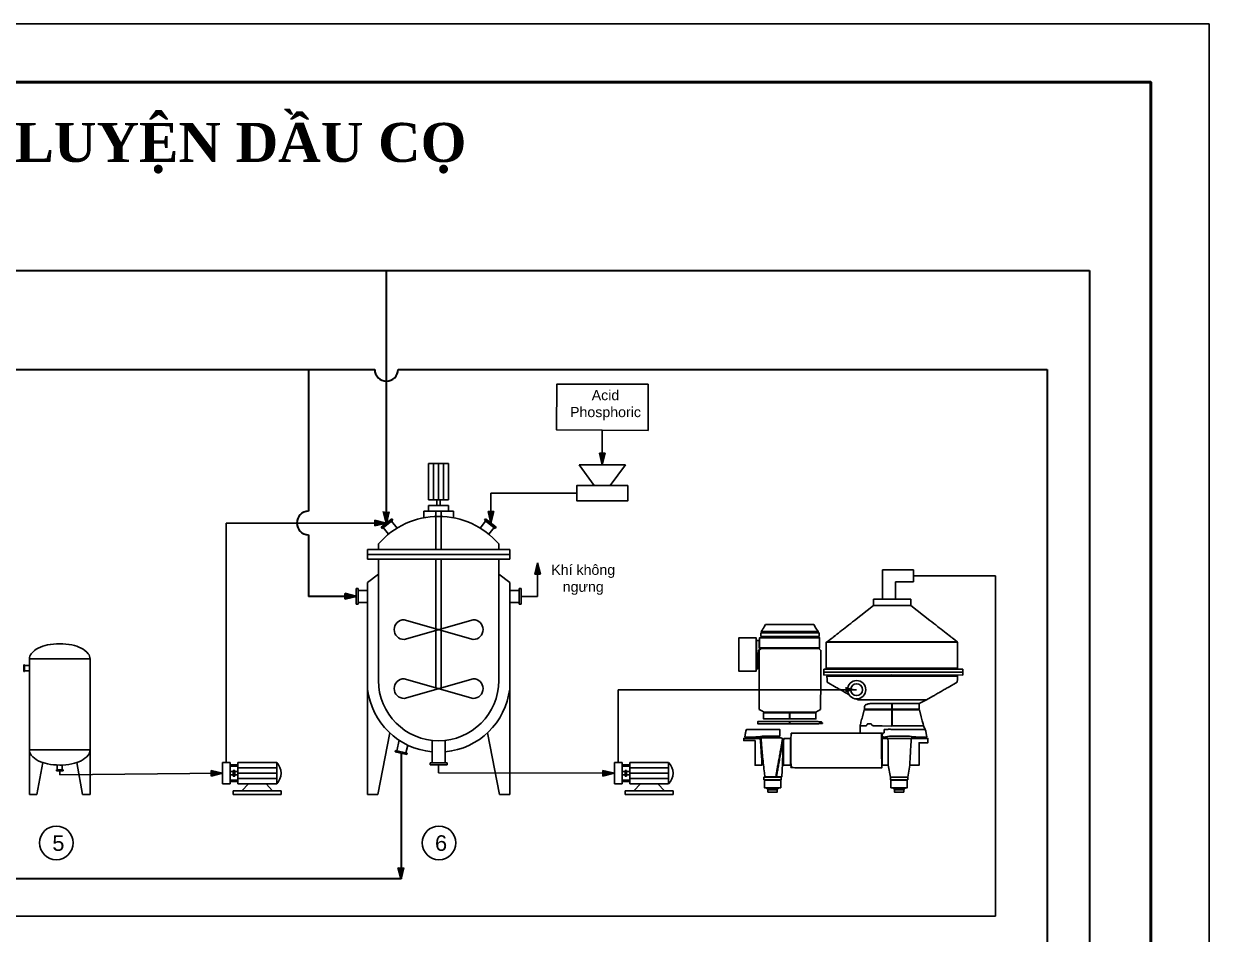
# Model space of a CAD drawing. Header units: inches. Extents: x 102447 to 288095, y 37526 to 105682.
# Drawn here: x 111951 to 114990, y 94553 to 96887 of the extents above; entities that cross this region are included whole.
import ezdxf

# ---------------------------------------------------------------- set-up
doc = ezdxf.new("R2010")
doc.units = ezdxf.units.IN
doc.header["$LTSCALE"] = 200
doc.header["$MEASUREMENT"] = 0
doc.linetypes.add('CENTER', pattern=[17.5, 13, -1.5, 1.5, -1.5])
for name, color, linetype, lineweight in [('chinh', 7, 'Continuous', 50), ('DAMPER', 211, 'CENTER', 35), ('HOI DOT', 1, 'Continuous', 30), ('NUOC CAP', 4, 'Continuous', 30), ('NUOC NGUNG', 3, 'Continuous', 30)]:
    doc.layers.add(name, color=color, linetype=linetype, lineweight=lineweight)
doc.styles.add('HY', font='VHAVAN.TTF')
doc.styles.get("Standard").update_dxf_attribs({"font": 'Font - TrueType - Arial.ttf'})

msp = doc.modelspace()

# ---------------------------------------------------------------- hatches: boundary and pattern name
h = msp.add_hatch(color=256)
h.dxf.hatch_style = 1
h.paths.add_polyline_path([(113434, 95756.1), (113434, 95785.5), (113441.3, 95785.5)])
h.paths.add_polyline_path([(113426.8, 95785.5), (113434, 95785.5), (113434, 95756.1)])
h = msp.add_hatch(color=256)
h.dxf.hatch_style = 1
h.paths.add_polyline_path([(112880.7, 95606.9), (112851.3, 95606.9), (112851.3, 95599.6)])
h.paths.add_polyline_path([(112851.3, 95614.1), (112851.3, 95606.9), (112880.7, 95606.9)])
h = msp.add_hatch(color=256)
h.dxf.hatch_style = 1
h.paths.add_polyline_path([(113148.4, 95606.9), (113148.4, 95636.3), (113141.1, 95636.3)])
h.paths.add_polyline_path([(113155.6, 95636.3), (113148.4, 95636.3), (113148.4, 95606.9)])
h = msp.add_hatch(color=256)
h.dxf.hatch_style = 1
h.paths.add_polyline_path([(113268, 95505.1), (113268, 95475.8), (113275.2, 95475.8)])
h.paths.add_polyline_path([(113260.7, 95475.8), (113268, 95475.8), (113268, 95505.1)])
h = msp.add_hatch(color=256)
h.dxf.hatch_style = 1
h.paths.add_polyline_path([(114086, 95179.9), (114056.6, 95179.9), (114056.6, 95172.6)])
h.paths.add_polyline_path([(114056.6, 95187.1), (114056.6, 95179.9), (114086, 95179.9)])
h = msp.add_hatch(color=256)
h.dxf.hatch_style = 1
h.paths.add_polyline_path([(112460.5, 94965.6), (112431.1, 94965.6), (112431.1, 94958.4)])
h.paths.add_polyline_path([(112431.1, 94972.9), (112431.1, 94965.6), (112460.5, 94965.6)])
h = msp.add_hatch(color=256)
h.dxf.hatch_style = 1
h.paths.add_polyline_path([(113465.1, 94965.6), (113435.7, 94965.6), (113435.7, 94958.4)])
h.paths.add_polyline_path([(113435.7, 94972.9), (113435.7, 94965.6), (113465.1, 94965.6)])
at = {"layer": 'HOI DOT'}
h = msp.add_hatch(color=256, dxfattribs=at)
h.dxf.hatch_style = 1
h.paths.add_polyline_path([(112803.1, 95418.8), (112773.7, 95418.8), (112773.7, 95411.5)])
h.paths.add_polyline_path([(112773.7, 95426), (112773.7, 95418.8), (112803.1, 95418.8)])
at = {"layer": 'NUOC CAP'}
h = msp.add_hatch(color=256, dxfattribs=at)
h.dxf.hatch_style = 1
h.paths.add_polyline_path([(112880.7, 95606.9), (112880.7, 95636.3), (112873.4, 95636.3)])
h.paths.add_polyline_path([(112887.9, 95636.3), (112880.7, 95636.3), (112880.7, 95606.9)])
at = {"layer": 'NUOC NGUNG'}
h = msp.add_hatch(color=256, dxfattribs=at)
h.dxf.hatch_style = 1
h.paths.add_polyline_path([(112918.1, 94694.9), (112918.1, 94724.2), (112910.8, 94724.2)])
h.paths.add_polyline_path([(112925.4, 94724.2), (112918.1, 94724.2), (112918.1, 94694.9)])

# ---------------------------------------------------------------- linework, layer by layer
for p, q in [((106179.9, 96886.5), (114989.9, 96886.5)), ((114989.9, 90646.5), (114989.9, 96886.5)), ((113434, 95844.9), (113434, 95756.1)), ((113039.9, 95759.1), (112988.8, 95759.1)), ((112988.8, 95759.1), (112988.8, 95666.1)), ((113001.6, 95759.1), (113001.6, 95666.1)), ((113014.4, 95666.1), (113014.4, 95759.1)), ((113027.1, 95666.1), (113027.1, 95759.1)), ((113039.9, 95666.1), (113039.9, 95759.1)), ((113434, 95756.1), (113426.8, 95785.5)), ((113426.8, 95785.5), (113441.3, 95785.5)), ((113434, 95756.1), (113441.3, 95785.5)), ((113374.9, 95756.1), (113413.6, 95702.8)), ((113374.9, 95756.1), (113493.2, 95756.1)), ((113493.2, 95756.1), (113454.5, 95702.8)), ((113368.4, 95683.3), (113148.4, 95683.3)), ((113148.4, 95606.9), (113148.4, 95683.3)), ((113039.9, 95651.8), (112988.7, 95651.8)), ((112988.7, 95651.8), (112988.7, 95637)), ((112988.8, 95666.1), (113039.9, 95666.1)), ((112995.6, 95666.1), (113033.1, 95666.1)), ((113001.6, 95666.1), (113027.1, 95666.1)), ((113004.7, 95666.1), (113024.1, 95666.1)), ((113010.2, 95666.1), (113010.2, 95651.8)), ((113010.2, 95651.8), (113018.4, 95651.8)), ((113018.4, 95651.8), (113018.4, 95666.1)), ((113039.9, 95637), (113039.9, 95651.8)), ((112851.3, 95606.9), (112470.3, 95606.9)), ((112470.3, 94993), (112470.3, 95606.9)), ((112880.7, 95606.9), (112851.3, 95614.1)), ((112851.3, 95614.1), (112851.3, 95599.6)), ((112880.7, 95606.9), (112851.3, 95599.6)), ((112894.2, 95617.4), (112867.1, 95596.4)), ((112869.7, 95593), (112896.8, 95614.1)), ((112908, 95593.9), (112894, 95611.9)), ((112896.8, 95614.1), (112894.2, 95617.4)), ((113052.7, 95637), (112976.3, 95637)), ((112976.3, 95637), (112976.3, 95620.4)), ((113042.4, 95637), (112986.6, 95637)), ((113007.7, 95538.7), (113007.7, 95637)), ((113021.3, 95637), (113021.3, 95538.7)), ((113052.7, 95620.4), (113052.7, 95637)), ((113121, 95593.9), (113135, 95611.9)), ((113132.2, 95614.1), (113134.8, 95617.4)), ((113159.4, 95593), (113132.2, 95614.1)), ((113134.8, 95617.4), (113161.9, 95596.4)), ((113148.4, 95606.9), (113141.1, 95636.3)), ((113155.6, 95636.3), (113141.1, 95636.3)), ((113148.4, 95606.9), (113155.6, 95636.3)), ((112867.1, 95596.4), (112869.7, 95593)), ((112872.5, 95595.2), (112885.7, 95578.1)), ((113156.6, 95595.2), (113143.3, 95578.1)), ((113161.9, 95596.4), (113159.4, 95593)), ((112860.2, 95538.7), (112860.2, 95553.2)), ((113168.8, 95553.2), (113168.8, 95538.7)), ((112832.4, 95538.7), (112832.4, 95514.4)), ((113196.6, 95538.7), (112832.4, 95538.7)), ((113196.6, 95526.5), (112832.4, 95526.5)), ((113196.6, 95514.4), (113196.6, 95538.7)), ((112832.4, 95514.4), (113196.6, 95514.4)), ((112860.2, 95514.4), (112860.2, 95203.2)), ((113007.7, 95184.5), (113007.7, 95514.4)), ((113021.3, 95514.4), (113021.3, 95184.5)), ((113168.8, 95203.2), (113168.8, 95514.4)), ((113268, 95505.1), (113260.7, 95475.8)), ((113268, 95418.8), (113268, 95505.1)), ((113268, 95505.1), (113275.2, 95475.8)), ((114152.4, 95411.4), (114152.4, 95486.5)), ((114152.4, 95486.5), (114231.3, 95486.5)), ((114231.3, 95486.5), (114231.3, 95455.9)), ((112832.4, 95454.6), (112860.2, 95476.1)), ((113196.6, 95454.6), (113168.8, 95476.1)), ((113260.7, 95475.8), (113275.2, 95475.8)), ((114231.3, 95455.9), (114185.9, 95455.9)), ((114185.9, 95455.9), (114185.9, 95411.4)), ((114231.3, 95471.2), (114441.7, 95471.2)), ((114441.7, 95471.2), (114441.7, 94598.9)), ((112808.4, 95438.7), (112803.1, 95438.7)), ((112803.1, 95438.7), (112803.1, 95398.9)), ((112808.4, 95434.3), (112808.4, 95438.7)), ((112808.4, 95438.7), (112808.4, 95398.9)), ((112832.4, 95434.3), (112808.4, 95434.3)), ((112832.4, 95181.4), (112832.4, 95454.6)), ((113196.6, 95181.4), (113196.6, 95454.6)), ((113196.6, 95434.3), (113220.6, 95434.3)), ((113220.6, 95438.7), (113220.6, 95398.9)), ((113220.6, 95434.3), (113220.6, 95438.7)), ((113220.6, 95438.7), (113226, 95438.7)), ((113226, 95438.7), (113226, 95398.9)), ((112808.4, 95398.9), (112803.1, 95398.9)), ((112808.4, 95403.3), (112832.4, 95403.3)), ((112808.4, 95403.3), (112808.4, 95398.9)), ((113220.6, 95403.3), (113196.6, 95403.3)), ((113220.6, 95403.3), (113220.6, 95398.9)), ((113220.6, 95398.9), (113226, 95398.9)), ((113226, 95418.8), (113268, 95418.8)), ((114225.3, 95411.4), (114129.2, 95411.4)), ((114129.2, 95411.4), (114129.3, 95395.1)), ((114225.3, 95395.1), (114225.3, 95411.4)), ((113103.1, 95308.4), (112925.9, 95359)), ((112925.9, 95308.4), (113103.1, 95359)), ((114177.3, 95301.4), (114176.1, 95301.4)), ((111950.9, 95243.4), (111950.9, 95226.3)), ((111952.8, 95243.4), (111950.9, 95243.4)), ((111952.8, 95234.8), (111952.8, 95243.4)), ((111965.5, 95025.3), (111965.5, 95258.7)), ((112121, 95025.3), (112121, 95258.7)), ((111952.8, 95226.3), (111950.9, 95226.3)), ((111952.8, 95241.5), (111965.5, 95241.5)), ((111952.8, 95234.8), (111952.8, 95226.3)), ((111952.8, 95228.2), (111965.5, 95228.2)), ((113994, 95217), (113994, 95231.9)), ((113994, 95231.9), (113994, 95231.9)), ((114001.5, 95232), (114176.1, 95232.5)), ((114001.5, 95232), (114001.5, 95217)), ((114358.3, 95224.5), (114001.5, 95224.5)), ((114001.5, 95217), (114176.1, 95217.8)), ((114059.8, 95214.4), (114042.7, 95214.4)), ((114358.3, 95231.9), (114176.1, 95232.5)), ((114358.3, 95217), (114176.1, 95217.8)), ((114358.3, 95217), (114358.3, 95231.9)), ((113103.1, 95157.2), (112925.9, 95207.9)), ((112925.9, 95157.2), (113103.1, 95207.9)), ((112832.4, 95181.4), (112832.4, 94911.4)), ((113196.6, 95181.4), (113196.6, 94911.4)), ((114086, 95179.7), (113474.9, 95179.7)), ((113474.9, 94993), (113474.9, 95179.7)), ((114265.1, 95153.4), (114246.2, 95144.3)), ((112858.6, 94911.4), (112889.6, 95069)), ((113170.4, 94911.4), (113139.5, 95069)), ((114095, 95088.3), (114095, 95068.6)), ((114257.7, 95086.7), (114261.7, 95077.6)), ((112913.5, 95050.2), (112907.3, 95023.3)), ((112930.6, 95017.9), (112935.2, 95037.9)), ((112997.5, 95049.9), (112997.5, 94991.9)), ((113031.6, 94991.9), (113031.6, 95049.9)), ((114165.6, 95055), (114226.1, 95055)), ((111965.5, 95025.3), (111965.5, 94911.4)), ((112121, 95025.3), (112121, 94911.4)), ((112904.3, 95024), (112903.5, 95020.5)), ((112903.5, 95020.5), (112932.7, 95013.6)), ((112933.6, 95017.2), (112904.3, 95024)), ((112932.7, 95013.6), (112933.6, 95017.2)), ((111984.5, 94911.4), (111999.7, 94993)), ((112043.2, 94974), (112034.7, 94974)), ((112034.7, 94974), (112034.7, 94972.1)), ((112034.7, 94972.1), (112051.7, 94972.1)), ((112036.6, 94974), (112036.6, 94986.6)), ((112043.2, 94974), (112051.7, 94974)), ((112043.2, 94961.4), (112043.2, 94972.1)), ((112049.9, 94974), (112049.9, 94986.6)), ((112051.7, 94974), (112051.7, 94972.1)), ((112102, 94911.4), (112086.7, 94993)), ((112460.5, 94965.6), (112431.1, 94972.9)), ((112431.1, 94972.9), (112431.1, 94958.4)), ((112460.5, 94938.2), (112460.5, 94993)), ((112460.5, 94993), (112480.1, 94993)), ((112480.1, 94993), (112480.1, 94938.2)), ((112480.1, 94987.4), (112499.8, 94987.4)), ((112480.1, 94983.8), (112499.8, 94983.8)), ((112480.1, 94970.1), (112488.1, 94970.1)), ((112489.9, 94973), (112488.1, 94973)), ((112488.1, 94973), (112488.1, 94961.3)), ((112489.9, 94973), (112489.9, 94961.3)), ((112489.9, 94973), (112491.7, 94973)), ((112491.7, 94973), (112491.7, 94961.3)), ((112491.7, 94970.1), (112499.8, 94970.1)), ((112499.8, 94938.4), (112499.8, 94993.2)), ((112499.8, 94993.2), (112599.4, 94993.2)), ((112499.8, 94945.7), (112499.8, 94985.8)), ((112499.8, 94952.1), (112499.8, 94979.4)), ((112499.8, 94979.4), (112599.4, 94979.4)), ((112499.8, 94955.3), (112499.8, 94976.2)), ((112599.4, 94993.2), (112599.4, 94938.4)), ((112599.4, 94979.4), (112599.4, 94952.1)), ((112599.4, 94976.2), (112599.4, 94955.3)), ((112993, 94991.9), (112993, 94986.7)), ((113036, 94991.9), (112993, 94991.9)), ((112993, 94986.7), (113036, 94986.7)), ((113014.5, 94966.3), (113014.5, 94986.7)), ((113036, 94986.7), (113036, 94991.9)), ((113465.1, 94965.6), (113435.7, 94972.9)), ((113435.7, 94972.9), (113435.7, 94958.4)), ((113465.1, 94938.2), (113465.1, 94993)), ((113465.1, 94993), (113484.7, 94993)), ((113484.7, 94993), (113484.7, 94938.2)), ((113484.7, 94987.4), (113504.4, 94987.4)), ((113484.7, 94983.8), (113504.4, 94983.8)), ((113484.7, 94970.1), (113492.7, 94970.1)), ((113494.5, 94973), (113492.7, 94973)), ((113492.7, 94973), (113492.7, 94961.3)), ((113494.5, 94973), (113494.5, 94961.3)), ((113494.5, 94973), (113496.4, 94973)), ((113496.4, 94973), (113496.4, 94961.3)), ((113496.4, 94970.1), (113504.4, 94970.1)), ((113504.4, 94938.4), (113504.4, 94993.2)), ((113504.4, 94993.2), (113604, 94993.2)), ((113504.4, 94945.7), (113504.4, 94985.8)), ((113504.4, 94952.1), (113504.4, 94979.4)), ((113504.4, 94979.4), (113604, 94979.4)), ((113504.4, 94955.3), (113504.4, 94976.2)), ((113604, 94993.2), (113604, 94938.4)), ((113604, 94979.4), (113604, 94952.1)), ((113604, 94976.2), (113604, 94955.3)), ((114172.7, 94955.6), (114167.1, 94986.1)), ((114222.5, 94986.1), (114216.8, 94955.6)), ((112043.2, 94961.4), (112460.5, 94965.6)), ((112460.5, 94965.6), (112431.1, 94958.4)), ((112488.1, 94961.3), (112480.1, 94961.3)), ((112480.1, 94947.7), (112499.8, 94947.7)), ((112480.1, 94944.1), (112499.8, 94944.1)), ((112488.1, 94958.4), (112488.1, 94961.3)), ((112489.9, 94958.4), (112488.1, 94958.4)), ((112489.9, 94961.3), (112489.9, 94958.4)), ((112489.9, 94958.4), (112491.7, 94958.4)), ((112499.8, 94961.3), (112491.7, 94961.3)), ((112491.7, 94958.4), (112491.7, 94961.3)), ((112499.8, 94965.8), (112599.4, 94965.8)), ((112599.4, 94952.1), (112499.8, 94952.1)), ((112599.4, 94938.4), (112499.8, 94938.4)), ((112527.1, 94938.4), (112510.3, 94920.4)), ((112572, 94938.4), (112588.9, 94920.4)), ((113014.5, 94966.3), (113465.1, 94965.6)), ((113465.1, 94965.6), (113435.7, 94958.4)), ((113492.7, 94961.3), (113484.7, 94961.3)), ((113484.7, 94947.7), (113504.4, 94947.7)), ((113484.7, 94944.1), (113504.4, 94944.1)), ((113492.7, 94958.4), (113492.7, 94961.3)), ((113494.5, 94958.4), (113492.7, 94958.4)), ((113494.5, 94961.3), (113494.5, 94958.4)), ((113494.5, 94958.4), (113496.4, 94958.4)), ((113504.4, 94961.3), (113496.4, 94961.3)), ((113496.4, 94958.4), (113496.4, 94961.3)), ((113504.4, 94965.8), (113604, 94965.8)), ((113604, 94952.1), (113504.4, 94952.1)), ((113604, 94938.4), (113504.4, 94938.4)), ((113531.7, 94938.4), (113514.9, 94920.4)), ((113576.6, 94938.4), (113593.5, 94920.4)), ((111965.5, 94911.4), (111984.5, 94911.4)), ((111984.5, 94911.4), (111965.5, 94911.4)), ((112121, 94911.4), (112102, 94911.4)), ((112480.1, 94938.2), (112460.5, 94938.2)), ((112488.2, 94911.4), (112488.2, 94920.4)), ((112488.2, 94920.4), (112610.9, 94920.4)), ((112488.2, 94911.4), (112610.9, 94911.4)), ((112610.9, 94920.4), (112610.9, 94911.4)), ((112832.4, 94911.4), (112858.6, 94911.4)), ((113196.6, 94911.4), (113170.4, 94911.4)), ((113484.7, 94938.2), (113465.1, 94938.2)), ((113492.9, 94911.4), (113492.9, 94920.4)), ((113492.9, 94920.4), (113615.5, 94920.4)), ((113492.9, 94911.4), (113615.5, 94911.4)), ((113615.5, 94920.4), (113615.5, 94911.4)), ((114441.7, 94598.9), (106746.6, 94598.9))]:
    msp.add_line(p, q)
at = {"linetype": 'ByBlock'}
for p, q in [((114177.3, 95395.2), (114176.1, 95395.2)), ((113915.3, 95346.6), (113914, 95346.6)), ((113915.1, 95328.5), (113913.9, 95328.5)), ((113915.1, 95325.1), (113914, 95325.1)), ((113915.1, 95316.1), (113914, 95316.1)), ((113915.2, 95312.7), (113914, 95312.7)), ((113915.1, 95286.7), (113913.8, 95286.7)), ((113915.2, 95285.6), (113914, 95285.6)), ((113915.1, 95121.7), (113913.8, 95121.7)), ((113915.1, 95104.8), (113914, 95104.8))]:
    msp.add_line(p, q, dxfattribs=at)
for points in [[(113551.4, 95962.6), (113317.3, 95962.6), (113316.7, 95845.6), (113551.4, 95844.2)], [(113499.7, 95702.8), (113368.4, 95702.8), (113368.4, 95663.8), (113499.7, 95663.8)], [(113828.1, 95269.8), (113828.1, 95226.8), (113806.1, 95226.8), (113784, 95226.8), (113784, 95269.8), (113784, 95312.7), (113806.1, 95312.7), (113828.1, 95312.7)], [(114246.2, 95137), (114246.2, 95129.6), (114211.7, 95129.6), (114177.3, 95129.6), (114177.3, 95137), (114177.3, 95144.3), (114211.7, 95144.3), (114246.2, 95144.3)], [(113914, 95095.2), (113914, 95092.3), (113873.3, 95092.3), (113832.6, 95092.3), (113832.6, 95095.2), (113832.6, 95098), (113873.3, 95098), (113914, 95098)], [(113914, 95112.7), (113914, 95104.8), (113880.6, 95104.8), (113847.3, 95104.8), (113847.3, 95112.7), (113847.3, 95120.6), (113880.6, 95120.6), (113914, 95120.6)], [(113981.8, 95112.7), (113981.8, 95104.8), (113948.4, 95104.8), (113915.1, 95104.8), (113915.1, 95112.7), (113915.1, 95120.6), (113948.4, 95120.6), (113981.8, 95120.6)], [(113892.5, 94952.2), (113892.5, 94948.8), (113870.5, 94948.8), (113848.4, 94948.8), (113848.4, 94952.2), (113848.4, 94955.6), (113870.5, 94955.6), (113892.5, 94955.6)], [(113891.4, 94938.1), (113891.4, 94928.5), (113870.5, 94928.5), (113849.6, 94928.5), (113849.6, 94938.1), (113849.6, 94947.7), (113870.5, 94947.7), (113891.4, 94947.7)], [(114216.8, 94952.2), (114216.8, 94948.8), (114194.8, 94948.8), (114172.7, 94948.8), (114172.7, 94952.2), (114172.7, 94955.6), (114194.8, 94955.6), (114216.8, 94955.6)], [(114215.7, 94938.1), (114215.7, 94928.5), (114194.8, 94928.5), (114173.9, 94928.5), (114173.9, 94938.1), (114173.9, 94947.7), (114194.8, 94947.7), (114215.7, 94947.7)], [(113882.3, 94920), (113882.3, 94917.2), (113870.5, 94917.2), (113858.6, 94917.2), (113858.6, 94920), (113858.6, 94922.8), (113870.5, 94922.8), (113882.3, 94922.8)], [(114206.6, 94920), (114206.6, 94917.2), (114194.8, 94917.2), (114182.9, 94917.2), (114182.9, 94920), (114182.9, 94922.8), (114194.8, 94922.8), (114206.6, 94922.8)]]:
    msp.add_lwpolyline(points, close=True)
for points in [[(114177.3, 95395.2), (114153.3, 95395.2), (114129.2, 95395.1), (114080.5, 95357, -0.000055), (114061.1, 95341.8, -0.000068), (114043, 95327.7, -0.000055), (114027.9, 95315.8, -0.000515), (114021.3, 95310.7), (114010.8, 95302.5), (114094, 95302.5), (114177.3, 95302.5)], [(114177.3, 95395.2), (114201.3, 95395.2), (114225.3, 95395.1), (114274, 95357, 0.000055), (114293.4, 95341.8, 0.000068), (114311.5, 95327.7, 0.000055), (114326.7, 95315.8, 0.000515), (114333.2, 95310.7), (114343.8, 95302.5), (114260.5, 95302.5), (114177.3, 95302.5)], [(113913.9, 95328.5), (113877.6, 95328.5), (113841.4, 95328.5), (113843.6, 95332.2, -0.000875), (113844.7, 95334, -0.000371), (113846.1, 95336.4, -0.000367), (113847.7, 95338.9, -0.000481), (113849.1, 95341.2), (113852.4, 95346.6), (113883.2, 95346.6), (113914, 95346.6)], [(114177.3, 95214.4), (114093.6, 95214.4), (114009.9, 95214.4), (114010.3, 95206.8), (114010.6, 95199.2), (114033.8, 95185.7, -0.000072), (114043.8, 95179.9, -0.000054), (114054.9, 95173.5, -0.000054), (114065.3, 95167.4, -0.000015), (114066.3, 95166.8, -0.000015)], [(114177.3, 95214.4), (114260.9, 95214.4), (114344.6, 95214.4), (114344.3, 95206.8), (114343.9, 95199.2), (114320.8, 95185.7, 0.000072), (114310.7, 95179.9, 0.000054), (114299.6, 95173.5, 0.000054), (114289.2, 95167.4, 0.000124), (114281.3, 95162.8), (114265.1, 95153.4), (114221.2, 95153.4), (114177.3, 95153.4)]]:
    msp.add_lwpolyline(points, format="xyb")
for points in [[(113915.3, 95346.6), (113945.6, 95346.6), (113975.9, 95346.6), (113981.6, 95337.6), (113987.4, 95328.5), (113951.2, 95328.5), (113915.1, 95328.5)], [(113913.8, 95286.7), (113875.5, 95286.7), (113837.1, 95286.7), (113837.1, 95299.7), (113837.1, 95312.7), (113875.6, 95312.7), (113914, 95312.7)], [(113915.1, 95325.1), (113877.8, 95325.1), (113840.5, 95325.1), (113840.5, 95320.6), (113840.5, 95316.1), (113877.8, 95316.1), (113915.1, 95316.1)], [(113915.1, 95325.1), (113952.4, 95325.1), (113989.7, 95325.1), (113989.7, 95320.6), (113989.7, 95316.1), (113952.4, 95316.1), (113915.1, 95316.1)], [(113915.2, 95312.7), (113953, 95312.7), (113990.8, 95312.7), (113990.8, 95299.7), (113990.8, 95286.7), (113953, 95286.7), (113915.1, 95286.7)], [(113915, 95285.6), (113877.9, 95285.6), (113840.8, 95285.6), (113838.4, 95282.9), (113835.9, 95280.3), (113836.2, 95204.8), (113836.5, 95129.2), (113842.7, 95125.5), (113848.9, 95121.8), (113882, 95121.8), (113915, 95121.7)], [(113915.2, 95285.6), (113952.2, 95285.6), (113989.3, 95285.6), (113991.8, 95282.9), (113994.2, 95280.3), (113993.9, 95204.8), (113993.6, 95129.2), (113987.4, 95125.5), (113981.2, 95121.8), (113948.2, 95121.8), (113915.1, 95121.7)], [(114175, 95301.4), (114091.4, 95301.4), (114007.8, 95301.4), (114007.8, 95268.1), (114007.8, 95234.7), (114091.4, 95234.7), (114176.2, 95234.7)], [(114177.3, 95301.4), (114260.9, 95301.4), (114344.5, 95301.4), (114344.5, 95268.1), (114344.5, 95234.7), (114260.9, 95234.7), (114176.1, 95234.7)], [(114084.6, 95156.2), (114089.5, 95153.4), (114133.4, 95153.4), (114177.3, 95153.4)]]:
    msp.add_lwpolyline(points)
for points in [[(113836, 95295.7, 0.007703), (113836.1, 95291.1, 0.024739), (113836.3, 95288, 0.032854), (113836.7, 95286, 0.339645), (113837.3, 95285.6, -0.364833), (113837.6, 95285.3, -0.145853), (113837.5, 95284.8, -0.061154), (113837.1, 95284, -0.025514), (113836.2, 95283, 0.105742), (113834.8, 95280.6, 0.060204), (113834.1, 95277.4, 0.021307), (113833.8, 95271.6, 0.001761), (113833.7, 95256.4, -0.001442), (113833.7, 95241, -0.022093), (113833.4, 95235.7, -0.083404), (113832.8, 95233.3, -0.294014), (113831.5, 95232.5, -0.343102), (113830.1, 95233.5, -0.046852), (113829.5, 95237.3, -0.014494), (113829.3, 95245.3, -0.000872), (113829.2, 95269.2), (113829.2, 95305.9), (113832.6, 95305.9), (113836, 95305.9)], [(111965.5, 95258.7), (112121, 95258.7, 0.174705), (112116.3, 95271.9, 0.104203), (112098.2, 95286.2, 0.064948), (112074.7, 95294.4, 0.051099), (112043.2, 95297.6, 0.051099), (112011.8, 95294.4, 0.064948), (111988.2, 95286.2, 0.104203), (111970.2, 95271.9, 0.174705)], [(114176.1, 95107.6), (114176.1, 95086.6), (114151, 95086.9, -0.00139), (114134.5, 95087.2, -0.022588), (114129, 95087.5, -0.080111), (114126.2, 95088.3, -0.184453), (114124.7, 95089.8, 0.07584), (114123.9, 95091.1, 0.11993), (114122.8, 95091.9, 0.076779), (114121.2, 95092.2, 0.017658), (114118.3, 95092.3, 0.013916), (114115.3, 95092.3, 0.091815), (114113.9, 95091.9, 0.172124), (114113.1, 95091.1, 0.081684), (114112.7, 95089.8, -0.119939), (114112.1, 95088.4, -0.164278), (114111, 95087.6, -0.06005), (114108.8, 95087.2, -0.005922), (114103.4, 95086.9, -0.003757), (114097.5, 95086.7, -0.072608), (114095.7, 95087, -0.295347), (114095.1, 95087.7, -0.101253), (114095.1, 95089.2, -0.001875), (114095.6, 95090.9, -0.000104), (114097, 95096.4, -0.000161), (114098.8, 95102.9, -0.000118), (114100.7, 95110.1), (114105.5, 95128.5), (114140.8, 95128.5), (114176.1, 95128.5)], [(114176.1, 95137), (114176.1, 95129.6), (114141, 95129.6), (114106, 95129.6), (114106.3, 95134.9, -0.021135), (114106.6, 95138.1, -0.123208), (114107.3, 95139.6, -0.118258), (114108.6, 95140.7, -0.018813), (114111.7, 95142.1, -0.055347), (114115.7, 95143.3, -0.025502), (114121, 95143.9, -0.012716), (114129.6, 95144.2, -0.001972), (114146.5, 95144.3), (114176.1, 95144.3)], [(114251.5, 95110.4, -0.000641), (114253.4, 95103.5, -0.000837), (114255.1, 95097.1, -0.000616), (114256.5, 95091.8, -0.007795), (114257, 95089.8), (114257.7, 95086.7), (114217.5, 95086.7), (114177.3, 95086.7), (114177.3, 95107.6), (114177.3, 95128.5), (114212, 95128.2), (114246.7, 95127.9)], [(113996.5, 95096.3, 0.064853), (113996.5, 95095.6, 0.082425), (113996.8, 95095.1, 0.098894), (113997.2, 95094.7, 0.148195), (113997.6, 95094.6, -0.099038), (113998, 95094.5, -0.097945), (113998.4, 95094.3, -0.097945), (113998.6, 95093.9, -0.099038), (113998.7, 95093.5, -0.404804), (113998.2, 95092.9, -0.001303), (113988, 95092.6, -0.004904), (113975, 95092.4, -0.001852), (113956.9, 95092.3), (113915.1, 95092.3), (113915.1, 95095.2), (113915.1, 95098), (113955.8, 95098, -0.001124), (113978.9, 95097.9, -0.009287), (113989.4, 95097.7, -0.011647), (113995.5, 95097.3, -0.388602)], [(113889.1, 95069.2), (113889.1, 95060.7), (113864.9, 95060.7, 0.003567), (113854.8, 95060.6, 0.007759), (113847, 95060.4, 0.003358), (113840.8, 95060.1, 0.244316), (113840, 95059.6, -0.240532), (113839.1, 95059.1, -0.004531), (113834, 95058.7, -0.009218), (113827.6, 95058.5, -0.004508), (113819.4, 95058.4), (113799.5, 95058.4), (113800.3, 95063.7, -0.008768), (113800.6, 95066, -0.005804), (113801.1, 95068.7, -0.005842), (113801.6, 95071.3, -0.01129), (113802.1, 95073.3), (113803.3, 95077.6), (113846.2, 95077.6), (113889.1, 95077.6)], [(114150.1, 95024), (114150.2, 94979.3), (114033.8, 94979.3, -0.000368), (113966.6, 94979.4, -0.003271), (113937, 94979.6, -0.001613), (113918.4, 94980, -0.408073), (113917.4, 94981, -0.080979), (113917.5, 94981.7, -0.086824), (113917.8, 94982.3, -0.093931), (113918.2, 94982.7, -0.116386), (113918.8, 94982.8, 0.011437), (113919.5, 94982.9, 0.382689), (113919.6, 94983, 0.295955), (113919.5, 94983.2, 0.009076), (113918.8, 94983.5, -0.291709), (113918, 94984.6, -0.004523), (113917.7, 94992.6, -0.006999), (113917.4, 95004.4, -0.001462), (113917.4, 95025.2, -0.00141), (113917.4, 95046.2, -0.007164), (113917.7, 95057.8, -0.004619), (113918, 95065.6, -0.395295), (113918.8, 95066.4, 0.066727), (113919.3, 95066.4, 0.405416), (113919.4, 95066.7, 0.167501), (113919.2, 95067, 0.021149), (113918.5, 95067.5, -0.74336), (113918.6, 95068, -0.000306), (113947.2, 95068.3, -0.001742), (113982.9, 95068.5, -0.000641), (114033.4, 95068.6), (114150, 95068.6)], [(114219.7, 95077.7), (114261.7, 95077.6), (114263, 95073.3, -0.013616), (114263.5, 95071.2, -0.007151), (114264.1, 95068.6, -0.007108), (114264.6, 95066, -0.010846), (114265, 95063.7), (114265.7, 95058.4), (114245.8, 95058.4, -0.004154), (114237.4, 95058.5, -0.010006), (114231.1, 95058.7, -0.00499), (114226.3, 95059.1, -0.391951), (114225.9, 95059.6, 0.400364), (114225.4, 95060.1, 0.002429), (114218.1, 95060.4, 0.006795), (114208.8, 95060.6, 0.002656), (114196, 95060.7, 0.002804), (114183.4, 95060.6, 0.006431), (114173.8, 95060.4, 0.002399), (114166.3, 95060.1, 0.24755), (114165.4, 95059.6, -0.199798), (114164.8, 95059.1, -0.019282), (114162.9, 95058.8, -0.022144), (114160.6, 95058.5, -0.015685), (114158, 95058.4, -0.006923), (114153.6, 95058.5, -0.108415), (114152.1, 95058.9, -0.235539), (114151.5, 95059.7, -0.046493), (114151.3, 95061.8, -0.031897), (114151.4, 95063.1, -0.037484), (114151.6, 95064.3, -0.040811), (114152, 95065.3, -0.145171), (114152.4, 95065.8, 0.090427), (114152.8, 95066.1, 0.095498), (114153, 95066.6, 0.099685), (114153.1, 95067.1, 0.108373), (114152.9, 95067.6, -0.221933), (114152.9, 95068, -0.17435), (114153.1, 95068.3, -0.096188), (114153.8, 95068.5, -0.044221), (114154.6, 95068.6, 0.087869), (114155.8, 95068.8, 0.187065), (114156.5, 95069.4, 0.102891), (114156.8, 95070.7, 0.017599), (114156.9, 95073.1), (114156.9, 95077.5), (114163.4, 95078, -0.008713), (114166.2, 95078.1, -0.007131), (114169.2, 95078.2, -0.007214), (114171.9, 95078.2, -0.018788), (114173.9, 95078.1, 0.02157), (114176.7, 95077.9, 0.000612), (114189, 95077.8, 0.001245), (114203.4, 95077.7, 0.000855)], [(113839.8, 95045.7, -0.003598), (113840.1, 95041, -0.001242), (113840.5, 95034.2, -0.001234), (113840.9, 95026.6, -0.001433), (113841.3, 95019.5, 0.003939), (113841.7, 95012.2, 0.014283), (113842.1, 95007.5, 0.038127), (113842.5, 95005.3, 0.74437), (113843, 95005.3, -0.004264), (113843.5, 95006.8, -0.709821), (113843.6, 95006.8, -0.120821), (113843.6, 95006.5, -0.001865), (113843.3, 95004.3, 0.017462), (113843.1, 95002.4, 0.005865), (113842.9, 94999.5, 0.005827), (113842.8, 94996.4, 0.006636), (113842.8, 94993.3), (113842.8, 94986.1), (113834.3, 94986.1), (113825.8, 94986.1), (113825.8, 95017.8), (113825.8, 95049.4), (113811.1, 95049.4), (113796.5, 95049.4), (113796.5, 95052.2), (113796.5, 95055), (113817.8, 95055), (113839.1, 95055)], [(113895.9, 95053.9, -0.041828), (113895.8, 95052.2, -0.000618), (113894.1, 95042.4, -0.00168), (113892.1, 95031.1, -0.001108), (113889.7, 95018, 0.000445), (113887.3, 95004.4, 0.000489), (113884.9, 94991.1, 0.000455), (113882.9, 94979.8, 0.002479), (113881.8, 94973.7, -0.000885), (113881.1, 94969.3, -0.001004), (113880.4, 94965.2, -0.000912), (113879.7, 94961.7, -0.005576), (113879.4, 94959.8), (113878.8, 94956.7), (113864.9, 94956.7), (113851, 94956.7), (113849.7, 94966.6, -0.00296), (113847.3, 94986.6, -0.002516), (113844.9, 95007.7, -0.002355), (113843, 95026.6, -0.010528), (113842.2, 95037.7, 0.00235), (113841.9, 95042.6, 0.002782), (113841.6, 95047.3, 0.002424), (113841.3, 95051.2, 0.017653), (113841.1, 95053.1), (113840.6, 95056.2), (113868.2, 95056.2, -0.001215), (113886.1, 95056.1, -0.019149), (113892.2, 95055.9, -0.06943), (113895, 95055.2, -0.312648)], [(113895.8, 94989.8), (113894.4, 94956.7), (113887.7, 94956.7), (113880.9, 94956.7), (113881.6, 94962.1, -0.012202), (113882.1, 94965.7, -0.000653), (113884.1, 94977.2, -0.001023), (113886.6, 94990.9, -0.000745), (113889.3, 95006.1), (113896.5, 95044.8), (113896.9, 95033.8, -0.012304), (113896.9, 95027.6, -0.002381), (113896.7, 95016.4, -0.002532), (113896.3, 95003.2, -0.002336)], [(113916.2, 95020.6), (113916.2, 94986.1), (113907.2, 94986.1), (113898.2, 94986.1), (113898.2, 95011.9, -0.00255), (113898.2, 95022.5, -0.00275), (113898.4, 95032.7, -0.002595), (113898.6, 95041.5, -0.013188), (113898.9, 95046.4), (113899.6, 95055), (113907.9, 95055), (113916.2, 95055)], [(114166.4, 95045.7, -0.011538), (114166.6, 95040.6, -0.002573), (114166.9, 95031.8, -0.00267), (114167, 95021.6, -0.002576), (114167.1, 95011.3), (114167.1, 94986.1), (114159.2, 94986.1), (114151.3, 94986.1), (114151.3, 95020.6), (114151.3, 95055), (114158.5, 95055), (114165.6, 95055)], [(114268.8, 95049.4), (114268.8, 95043.7), (114257.5, 95043.7), (114246.2, 95043.7), (114246.2, 95014.9), (114246.2, 94986.1), (114234.3, 94986.1), (114222.5, 94986.1), (114222.5, 94990.9, -0.012275), (114222.6, 94996.5, -0.000988), (114223.4, 95011.3, -0.001422), (114224.4, 95027.9, -0.001529), (114225.4, 95044), (114226.1, 95055), (114247.5, 95055), (114268.8, 95055)], [(112121, 95025.3), (111965.5, 95025.3, 0.174705), (111970.2, 95012.2, 0.104203), (111988.2, 94997.8, 0.064948), (112011.8, 94989.7, 0.051099), (112043.2, 94986.5, 0.051099), (112074.7, 94989.7, 0.064948), (112098.2, 94997.8, 0.104203), (112116.3, 95012.2, 0.174705)], [(113884.6, 94926.2, -0.380679), (113884.2, 94925.7, -0.008908), (113880.8, 94925.4, -0.013847), (113876.4, 94925.2, -0.006205), (113870.5, 94925.1, -0.006885), (113864.9, 94925.2, -0.012222), (113860.3, 94925.4, -0.007213), (113856.5, 94925.8, -0.23202), (113855.8, 94926.2, -0.542764), (113856, 94926.7, -0.013771), (113859.1, 94927.1, -0.014814), (113863.5, 94927.3, -0.005239), (113869.8, 94927.4, -0.005863), (113876, 94927.3, -0.013245), (113880.6, 94927.1, -0.008243), (113884.1, 94926.7, -0.382523)], [(114209.5, 94926.2, -0.23202), (114208.7, 94925.8, -0.007213), (114205, 94925.4, -0.012222), (114200.4, 94925.2, -0.006885), (114194.7, 94925.1, -0.006205), (114188.9, 94925.2, -0.013847), (114184.5, 94925.4, -0.008908), (114181.1, 94925.7, -0.380679), (114180.7, 94926.2, -0.382523), (114181.1, 94926.7, -0.008243), (114184.6, 94927.1, -0.013245), (114189.3, 94927.3, -0.005863), (114195.4, 94927.4, -0.005239), (114201.8, 94927.3, -0.014814), (114206.2, 94927.1, -0.013771), (114209.2, 94926.7, -0.542764)]]:
    msp.add_lwpolyline(points, format="xyb", close=True)
for centre, radius in [((114086, 95179.7), 23.5), ((114086, 95179.7), 15.3), ((112034.5, 94787.1), 43.1), ((113015.3, 94787.1), 43.1)]:
    msp.add_circle(centre, radius)
for centre, radius, start, end in [((113014.5, 95420.4), 203.6, 40.7315, 139.2685), ((112925.9, 95333.7), 25.3, 90, 270), ((113103.1, 95333.7), 25.3, 270, 90), ((113014.5, 95203.2), 154.3, 180, 0), ((112925.9, 95182.6), 25.3, 90, 270), ((113103.1, 95182.6), 25.3, 270, 90), ((113014.5, 95203.2), 183.4, 186.8327, 264.6611), ((113014.5, 95203.2), 183.4, 275.3389, 353.1673), ((112572, 94965.8), 38.7, 315, 45), ((113576.6, 94965.8), 38.7, 315, 45)]:
    msp.add_arc(centre, radius, start, end)
at = {"layer": 'chinh', "ltscale": 15}
msp.add_lwpolyline([(106429.9, 90796.5), (114839.9, 90796.5), (114839.9, 96736.5), (106429.9, 96736.5)], close=True, dxfattribs=at)
at = {"layer": 'HOI DOT'}
for p, q in [((109630.4, 96000.6), (112850.7, 96000.6)), ((112681, 96000.6), (112681, 95636.9)), ((112910.7, 96000.6), (114574, 96000.6)), ((114574, 96000.6), (114574, 92798.4)), ((112681, 95576.9), (112681, 95418.8)), ((112803.1, 95418.8), (112773.7, 95426)), ((112773.7, 95426), (112773.7, 95411.5)), ((112803.1, 95418.8), (112681, 95418.8)), ((112803.1, 95418.8), (112773.7, 95411.5))]:
    msp.add_line(p, q, dxfattribs=at)
for centre, start, end in [((112880.7, 96000.6), 180, 0), ((112681, 95606.9), 90, 270)]:
    msp.add_arc(centre, 30, start, end, dxfattribs=at)
at = {"layer": 'NUOC CAP'}
for p, q in [((107444.3, 96254.3), (114682.7, 96254.3)), ((112880.7, 95606.9), (112880.7, 96254.3)), ((114682.7, 96254.3), (114682.7, 94419)), ((112880.7, 95606.9), (112873.4, 95636.3)), ((112880.7, 95606.9), (112887.9, 95636.3))]:
    msp.add_line(p, q, dxfattribs=at)
at = {"layer": 'NUOC NGUNG'}
for p, q in [((112918.1, 95017.1), (112918.1, 94694.9)), ((112918.1, 94694.9), (112910.8, 94724.2)), ((112918.1, 94694.9), (112925.4, 94724.2)), ((112918.1, 94694.9), (106646, 94694.9))]:
    msp.add_line(p, q, dxfattribs=at)

# ---------------------------------------------------------------- texts
for s, width, insert, char_height, attachment_point in [('\\pxqc;Acid Phosphoric', 202.387, (113543.4, 95947.6), 26.01, 3), ('\\pxqc;Khí không ngưng', 202.387, (113486.3, 95500), 26.01, 3), ('5', 26.01, (112024.3, 94806.6), 40, 1), ('6', 26.01, (113005.2, 94806.6), 40, 1)]:
    msp.add_mtext_dynamic_manual_height_columns(s, width=width, gutter_width=1.3, heights=[0], dxfattribs=dict(insert=insert, char_height=char_height, attachment_point=attachment_point))
at = {"layer": 'DAMPER', "color": 0, "linetype": 'ByBlock', "insert": (113085.8, 96632.4), "char_height": 100, "attachment_point": 3, "style": 'HY'}
msp.add_mtext('{\\fTimes New Roman|b1|i0|c0|p18;SƠ ĐỒ QUY TRÌNH CÔNG NGHỆ NHÀ MÁY TINH LUYỆN DẦU CỌ}', dxfattribs=at)

doc.saveas('drawing.dxf')
